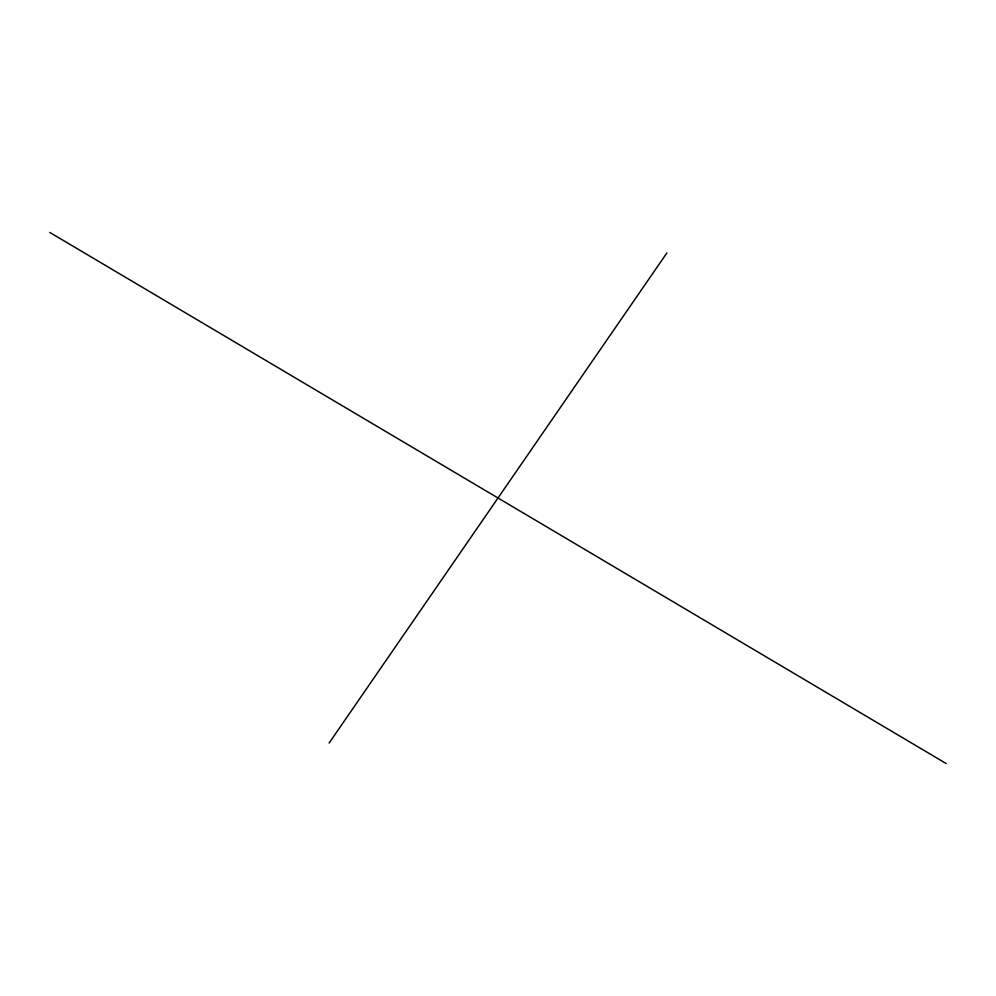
<?xml version="1.0" encoding="UTF-8"?>
<svg xmlns="http://www.w3.org/2000/svg" width="996" height="996" viewBox="0 0 996 996"><rect width="100%" height="100%" fill="white"/><g stroke="black" fill="none" stroke-linecap="round" stroke-linejoin="round"><path stroke-width="1.49" d="M329.116 743.053L666.884 252.947M49.8 232.442L946.2 763.558"/></g></svg>
